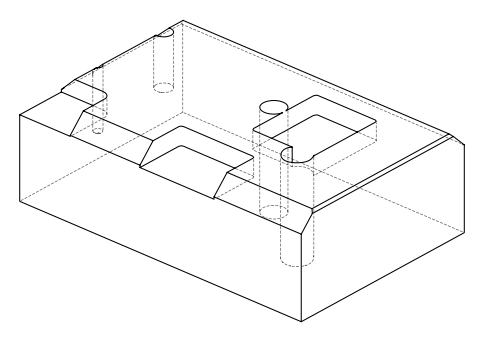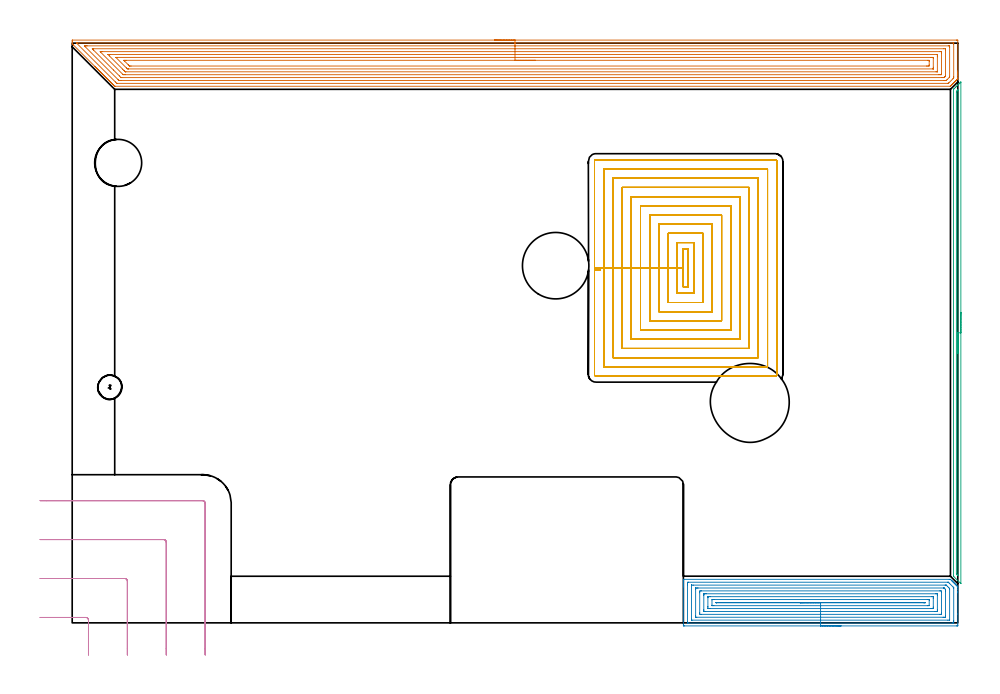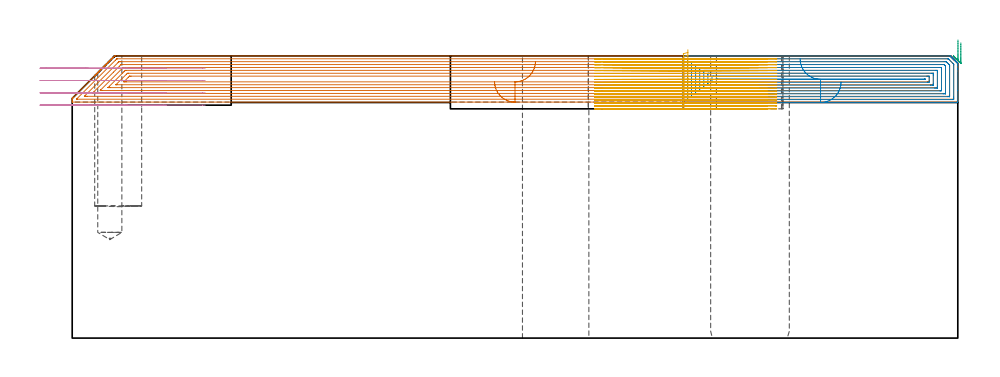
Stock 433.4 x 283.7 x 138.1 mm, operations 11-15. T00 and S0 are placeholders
(PLAN: 17 operations, 10 tool changes, 284.3 min)
(1 SPOT_DRILL | STEP1HOLE_1 | NXT0321_9005460120000 | 0.05 min | 179 mm3)
(2 SPOT_DRILL_1 | STEP1POCKET | NXT0321_9005460120000 | 0.03 min | 1 mm3)
(3 DRILL_BLIND_HOLE_INTO_CENTER | STEP1HOLE_1 | NXT0301_056 | 0.06 min | 547 mm3)
(4 GUN_DRILL_THROUGH_HOLE | STEP1HOLE_1 | UGT0307_005 | 0.64 min | 6782 mm3)
(5 SPADE_DRILL_TO_ENLARGE_THROUGH_HOLE | STEP1HOLE_1 | UGT0306_010 | 0.59 min | 33665 mm3)
(6 DRILL_TO_ENLARGE_THROUGH_HOLE | STEP1HOLE_1 | UGT0301_001 | 0.61 min | 73306 mm3)
(7 DRILL_BLIND_HOLE_INTO_CENTER_1 | STEP1POCKET | UGT0301_228 | 0.37 min | 9528 mm3)
(8 INDEXABLE_INSERT_DRILL_BLIND_HOLE_FROM_SOLID | STEP1POCKET_1 | NXT0302_017 | 0.3 min | 30509 mm3)
(9 AREA_MILL | FG_CHAMFER_SURFACE | UGT0205_001 | 7.93 min | 32125 mm3)
(10 AREA_MILL_1 | FG_CHAMFER_SURFACE_1 | UGT0205_001 | 12.66 min | 46243 mm3)
(11 AREA_MILL_2 | FG_CHAMFER_SURFACE_2 | UGT0205_001 | 27.56 min | 107477 mm3)
(12 AREA_MILL_3 | FG_CHAMFER_SURFACE_3 | UGT0205_001 | 9.85 min | 37021 mm3)
(13 AREA_MILL_4 | FG_CHAMFER_SURFACE_4 | UGT0205_001 | 4.03 min | 1564 mm3)
(14 MILL_CORNER_NOTCH_RECTANGULAR | CORNER_NOTCH_RECTANGULAR | UGT0201_109 | Follow Part, ap 6.35, ae 75% | 3.54 min | 131106 mm3)
(15 MILL_OPEN_POCKET | POCKET_OPEN | NXT0201_008 | Follow Part, ap 1.5, ae 75% | 86.68 min | 275355 mm3)
(16 MILL_SLOT | SLOT_PARTIAL_RECTANGULAR | NXT0201_008 | Follow Part, ap 1.5, ae 75% | 115.79 min | 206467 mm3)
(17 MILL_THROUGH_HOLE_FROM_SOLID_MATERIAL | STEP1HOLE | NXT0201_007 | Circular | 13.65 min | 154702 mm3)
(TOOL NXT0321_9005460120000 | NC Spot Drill, 142deg, 12mm, Carbide, Uncoated | D12 PA142 FL30 Z2)
(TOOL NXT0301_056 | Carbide Drill 8.5mm [860.1-0850-026A1-MM 2214] | D8.5 PA140 FL47 Z2)
(TOOL UGT0307_005 | Gun Drill 8.3 mm | D8.3 PA130 FL24 Z1)
(TOOL UGT0306_010 | Spade Drill 19.5mm | D19.5 PA132 FL10 Z2)
(TOOL UGT0301_001 | Twist Drill 32.5 mm | D32.5 PA118 FL185 Z2)
(TOOL UGT0301_228 | Twist Drill 11.8 mm | D11.8 PA118 FL93 Z2)
(TOOL NXT0302_017 | Index. Insert Drill 23mm [880-D2300L25-05] | D23 PA176 FL115 Z2)
(TOOL UGT0205_001 | Chamfer Mill 20 x 3 x 45 deg. | D20 FL50 Z2)
(TOOL UGT0201_109 | End Mill 25.4 mm | D25.4 FL25 Z2)
(TOOL NXT0201_008 | ENDMILL 6mm [2P460-0600-NA 1630] | D6 FL26 Z6)
(TOOL NXT0201_007 | ENDMILL 25mm [R216.25-25050GCK54P 1620] | D25 R3 FL54 Z5)
(OP 11 AREA_MILL_2)
G17 G21 G94 G90
T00 M6
G54
G17 G0 G90 X206.7 Y285.2 S1061 M3
G43 Z148.1 H0
Z125.5
G94 G1 X206.738 Z124.628 F250.
X206.852 Z123.763
X207.041 Z122.912
X207.303 Z122.08
X207.637 Z121.274
X208.04 Z120.5
X208.508 Z119.764
X209.04 Z119.072
X209.629 Z118.429
X210.272 Z117.84
X210.964 Z117.308
X211.7 Z116.84
X212.474 Z116.437
X213.28 Z116.103
X214.112 Z115.841
X214.964 Z115.652
X215.828 Z115.538
X216.7 Z115.5
X432.788
X433.086 Y285.197 Z115.502
X433.39 Y285.192 Z115.506
X433.4 Y284.883 Z115.814
Y270.052 Z130.643
Y269.441 Z131.254
Y268.88 Z131.817
Y268.549 Z132.147
Y267.988 Z132.709
Y267.657 Z133.038
Y266.995 Z133.704
Y266.592 Z134.107
Y266.344 Z134.349
X433.399 Y266.202 Z134.486
X433.396 Y266.195 Z134.493
X433.391 Y266.185 Z134.503
X433.234 Y266.033 Z134.664
X433.076 Y265.873 Z134.822
X432.914 Y265.713 Z134.984
X432.788 Y265.587 Z135.111
X432.63 Y265.427 Z135.268
X432.469 Y265.268 Z135.43
X432.342 Y265.14 Z135.557
X432.184 Y264.981 Z135.714
X432.024 Y264.822 Z135.875
X431.895 Y264.694 Z136.004
X431.738 Y264.535 Z136.16
X431.578 Y264.377 Z136.321
X431.449 Y264.248 Z136.45
X431.292 Y264.089 Z136.606
X431.133 Y263.932 Z136.766
X431.002 Y263.801 Z136.897
X430.846 Y263.643 Z137.052
X430.687 Y263.486 Z137.212
X430.556 Y263.355 Z137.343
X430.4 Y263.198 Z137.498
X430.242 Y263.041 Z137.657
X430.109 Y262.908 Z137.79
X429.868 Y262.669 Z138.027
X429.795 Y262.603 Z138.089
X429.663 Y262.6 Z138.1
X21.149
X20.797 Y262.605 Z138.091
X20.665 Y262.733 Z137.963
X20.201 Y263.198 Z137.499
X20.148 Y263.252 Z137.447
X19.959 Y263.441 Z137.258
X19.904 Y263.495 Z137.202
X19.851 Y263.549 Z137.15
X19.661 Y263.738 Z136.96
X19.607 Y263.792 Z136.905
X19.554 Y263.846 Z136.853
X19.364 Y264.036 Z136.663
X19.309 Y264.089 Z136.607
X19.257 Y264.143 Z136.556
X19.066 Y264.334 Z136.365
X19.012 Y264.387 Z136.31
X18.96 Y264.44 Z136.259
X18.768 Y264.631 Z136.068
X18.715 Y264.684 Z136.013
X18.663 Y264.736 Z135.962
X18.471 Y264.929 Z135.77
X18.417 Y264.981 Z135.716
X18.366 Y265.033 Z135.666
X18.173 Y265.227 Z135.472
X18.12 Y265.279 Z135.418
X18.069 Y265.33 Z135.369
X17.875 Y265.524 Z135.175
X17.823 Y265.576 Z135.121
X17.772 Y265.627 Z135.072
X17.578 Y265.822 Z134.877
X17.526 Y265.873 Z134.824
X17.475 Y265.924 Z134.775
X17.28 Y266.12 Z134.579
X17.228 Y266.17 Z134.526
X17.178 Y266.221 Z134.478
X16.982 Y266.417 Z134.282
X16.931 Y266.468 Z134.229
X16.881 Y266.518 Z134.181
X16.685 Y266.715 Z133.984
X16.634 Y266.765 Z133.932
X16.585 Y266.815 Z133.884
X16.387 Y267.013 Z133.686
X16.336 Y267.062 Z133.635
X16.288 Y267.112 Z133.587
X16.089 Y267.31 Z133.389
X16.039 Y267.36 Z133.337
X15.991 Y267.409 Z133.29
X15.792 Y267.608 Z133.091
X15.742 Y267.657 Z133.04
X15.694 Y267.706 Z132.993
X15.494 Y267.905 Z132.794
X15.445 Y267.954 Z132.743
X15.397 Y268.003 Z132.696
X15.197 Y268.203 Z132.496
X15.147 Y268.252 Z132.446
X15.1 Y268.3 Z132.399
X14.899 Y268.501 Z132.198
X14.85 Y268.549 Z132.148
X14.803 Y268.597 Z132.102
X14.601 Y268.798 Z131.901
X14.553 Y268.846 Z131.851
X14.506 Y268.894 Z131.805
X14.304 Y269.096 Z131.603
X14.255 Y269.143 Z131.554
X14.209 Y269.191 Z131.508
X14.006 Y269.394 Z131.305
X13.958 Y269.441 Z131.256
X13.912 Y269.488 Z131.211
X13.708 Y269.691 Z131.008
X13.661 Y269.738 Z130.959
X13.615 Y269.785 Z130.914
X13.411 Y269.989 Z130.71
X13.364 Y270.035 Z130.662
X13.318 Y270.081 Z130.617
X13.113 Y270.287 Z130.412
X13.066 Y270.333 Z130.365
X13.021 Y270.378 Z130.321
X12.815 Y270.584 Z130.115
X12.769 Y270.63 Z130.067
X12.724 Y270.675 Z130.024
X12.518 Y270.882 Z129.817
X12.472 Y270.927 Z129.77
X12.427 Y270.972 Z129.727
X12.22 Y271.18 Z129.519
X12.174 Y271.224 Z129.473
X12.13 Y271.269 Z129.43
X11.922 Y271.477 Z129.222
X11.877 Y271.522 Z129.175
X11.833 Y271.566 Z129.133
X11.625 Y271.775 Z128.924
X11.58 Y271.819 Z128.878
X11.536 Y271.863 Z128.836
X11.327 Y272.072 Z128.627
X11.282 Y272.116 Z128.581
X11.239 Y272.16 Z128.539
X11.03 Y272.37 Z128.329
X0.58 Y282.819 Z117.879
X0.488 Y282.912 Z117.788
X0.314 Y283.085 Z117.614
X0.134 Y283.265 Z117.433
X0.017 Y283.384 Z117.313
X0.001 Y283.406 Z117.29
X0. Y283.761 Z116.938
Y284.603 Z116.092
Y284.933 Z115.763
X0.002 Y285.191 Z115.505
X0.166 Y285.2 Z115.5
X216.7
Y283.786 Z116.914
X431.077 Y283.785 Z116.915
X431.227 Y283.784 Z116.916
X431.327 Y283.781 Z116.919
X431.391 Y283.777 Z116.923
X431.393 Y283.767 Z116.933
X431.396 Y283.711 Z116.989
X431.4 Y283.314 Z117.386
X431.399 Y267.261 Z133.439
X431.392 Y266.765 Z133.935
X431.39 Y266.668 Z134.032
X431.336 Y266.598 Z134.102
X431.255 Y266.512 Z134.188
X431.002 Y266.252 Z134.448
X429.028 Y264.278 Z136.422
X428.837 Y264.089 Z136.611
X428.777 Y264.035 Z136.665
X428.765 Y264.026 Z136.674
X428.723 Y264.021 Z136.679
X428.624 Y264.018 Z136.682
X428.474 Y264.015 Z136.685
X428.398 Y264.014 Z136.686
X22.117 Y264.015 Z136.685
X22.042 Y264.016 Z136.684
X21.967 Y264.019 Z136.681
X21.836 Y264.026 Z136.674
X21.769 Y264.089 Z136.611
X21.149 Y264.701 Z135.999
X2.14 Y283.711 Z116.989
X2.104 Y283.749 Z116.951
X2.085 Y283.772 Z116.928
X2.081 Y283.777 Z116.923
X2.099 Y283.779 Z116.921
X2.248 Y283.784 Z116.916
X2.323 Y283.786 Z116.914
X2.398
X216.7
Y282.372 Z118.328
X428.772 Y282.371 Z118.329
X429.216 Y282.369 Z118.331
X429.364 Y282.366 Z118.334
X429.382 Y282.365 Z118.335
X429.39 Y282.33 Z118.37
X429.395 Y282.233 Z118.467
X429.398 Y282.111 Z118.589
X429.4 Y281.927 Z118.773
Y281.743 Z118.957
Y267.474 Z133.226
X429.396 Y267.29 Z133.41
X429.39 Y267.168 Z133.532
X429.383 Y267.094 Z133.606
X429.358 Y267.067 Z133.633
X429.216 Y266.916 Z133.784
X428.173 Y265.873 Z134.827
X427.798 Y265.506 Z135.194
X427.742 Y265.454 Z135.246
X427.705 Y265.435 Z135.265
X427.653 Y265.434 Z135.266
X427.43 Y265.431 Z135.269
X426.982 Y265.429 Z135.271
X426.537
X23.828
X23.379 Y265.43 Z135.27
X22.935 Y265.434 Z135.266
X22.877 Y265.436 Z135.264
X22.814 Y265.495 Z135.205
X22.683 Y265.62 Z135.08
X22.427 Y265.873 Z134.827
X6.374 Y281.927 Z118.773
X5.97 Y282.335 Z118.365
X5.948 Y282.365 Z118.335
X5.97 Y282.366 Z118.334
X6.419 Y282.37 Z118.33
X6.863 Y282.371 Z118.329
X7.31 Y282.372 Z118.328
X216.7
Y280.957 Z119.743
X426.616
X427.359 Y280.95 Z119.75
X427.39 Y280.944 Z119.756
X427.393 Y280.898 Z119.802
X427.397 Y280.794 Z119.906
X427.399 Y280.587 Z120.113
X427.4 Y280.174 Z120.526
X427.399 Y267.688 Z133.012
X427.398 Y267.657 Z133.043
X427.39 Y267.552 Z133.148
X427.309 Y267.465 Z133.235
X427.183 Y267.335 Z133.365
X427.022 Y267.173 Z133.527
X426.858 Y267.012 Z133.688
X426.724 Y266.885 Z133.815
X426.685 Y266.85 Z133.85
X426.639 Y266.847 Z133.853
X426.537 Y266.844 Z133.856
X426.459 Y266.843 Z133.857
X425.645
X24.236 Y266.844 Z133.856
X24.032 Y266.846 Z133.854
X23.931 Y266.849 Z133.851
X23.91 Y266.851 Z133.849
X23.882 Y266.874 Z133.826
X23.828 Y266.922 Z133.778
X23.092 Y267.657 Z133.043
X20.193 Y270.556 Z130.144
X10.434 Y280.316 Z120.384
X9.861 Y280.9 Z119.8
X9.821 Y280.951 Z119.749
X9.895 Y280.953 Z119.747
X10.075 Y280.955 Z119.745
X10.434 Y280.957 Z119.743
X10.512
X216.7
Y279.543 Z121.157
X424.752 Y279.542 Z121.158
X425.356 Y279.539 Z121.161
X425.382 Y279.536 Z121.164
X425.39 Y279.532 Z121.168
X425.397 Y279.499 Z121.201
X425.399 Y279.251 Z121.449
X425.4 Y278.604 Z122.096
X425.399 Y268.549 Z132.151
X425.397 Y268.387 Z132.313
X425.394 Y268.306 Z132.394
X425.391 Y268.271 Z132.429
X425.335 Y268.264 Z132.436
X425.041 Y268.26 Z132.44
X424.752 Y268.258 Z132.442
X424.151 Y268.257 Z132.443
X25.906
X25.614 Y268.259 Z132.441
X25.006 Y268.264 Z132.436
X24.943 Y268.268 Z132.432
X24.796 Y268.407 Z132.293
X24.721 Y268.478 Z132.222
X13.948 Y279.251 Z121.449
X13.89 Y279.312 Z121.388
X13.778 Y279.432 Z121.268
X13.689 Y279.537 Z121.163
X13.718 Y279.539 Z121.161
X14.006 Y279.541 Z121.159
X14.607 Y279.543 Z121.157
X14.899
X216.7
Y278.129 Z122.571
X422.966 Y278.128 Z122.572
X423.199 Y278.127 Z122.573
X423.333 Y278.123 Z122.577
X423.39 Y278.121 Z122.579
X423.392 Y278.087 Z122.613
X423.398 Y277.928 Z122.772
X423.4 Y277.468 Z123.232
Y277.034 Z123.666
Y269.899 Z130.801
X423.397 Y269.754 Z130.946
X423.394 Y269.702 Z130.998
X423.39 Y269.678 Z131.022
X423.378 Y269.676 Z131.024
X423.297 Y269.674 Z131.026
X422.966 Y269.672 Z131.028
X422.735 Y269.671 Z131.029
X26.276 Y269.672 Z131.028
X26.111 Y269.673 Z131.027
X26.029 Y269.676 Z131.024
X25.992 Y269.678 Z131.022
X25.921 Y269.738 Z130.962
X25.614 Y270.036 Z130.664
X25.316 Y270.333 Z130.367
X24.721 Y270.927 Z129.773
X18.18 Y277.468 Z123.232
X17.578 Y278.074 Z122.626
X17.545 Y278.114 Z122.586
X17.541 Y278.122 Z122.578
X17.578 Y278.123 Z122.577
X17.811 Y278.127 Z122.573
X18.471 Y278.129 Z122.571
X18.701
X216.7
Y276.715 Z123.985
X420.287
X421.042 Y276.714 Z123.986
X421.18 Y276.712 Z123.988
X421.318 Y276.708 Z123.992
X421.391 Y276.701 Z123.999
X421.394 Y276.649 Z124.051
X421.397 Y276.576 Z124.124
X421.4 Y276.356 Z124.344
Y271.897 Z128.803
X421.395 Y271.224 Z129.476
X421.392 Y271.115 Z129.585
X421.39 Y271.093 Z129.607
X421.364 Y271.09 Z129.61
X421.317 Y271.087 Z129.613
X421.18 Y271.086 Z129.614
X27.538
X27.4 Y271.087 Z129.613
X27.261 Y271.091 Z129.609
X27.01 Y271.1 Z129.6
X26.88 Y271.224 Z129.476
X26.507 Y271.591 Z129.109
X21.447 Y276.65 Z124.05
X21.403 Y276.696 Z124.004
X21.392 Y276.709 Z123.991
X21.393 Y276.71 Z123.99
X21.406 Y276.711 Z123.989
X21.485 Y276.713 Z123.987
X21.764 Y276.715 Z123.985
X21.903
X216.7
Y275.3 Z125.4
X418.501
X418.887 Y275.298 Z125.402
X419.394 Y275.293 Z125.407
X419.4 Y274.792 Z125.908
Y273.008 Z127.692
X419.394 Y272.507 Z128.193
X419.007 Y272.503 Z128.197
X418.501 Y272.5 Z128.2
X418.117
X28.802
X28.293 Y272.502 Z128.198
X28.123 Y272.504 Z128.196
X28.066 Y272.506 Z128.194
X28.017 Y272.542 Z128.158
X27.92 Y272.634 Z128.066
X27.539 Y273.008 Z127.692
X27.4 Y273.147 Z127.553
X25.614 Y274.934 Z125.766
X25.37 Y275.189 Z125.511
X25.274 Y275.294 Z125.406
X25.325 Y275.296 Z125.404
X25.614 Y275.299 Z125.401
X25.998 Y275.3 Z125.4
X26.507 Y275.301 Z125.399
X216.7 Y275.3 Z125.4
X217.572 Z125.438
X218.436 Z125.551
X219.288 Z125.74
X220.12 Z126.003
X220.926 Z126.336
X221.7 Z126.739
X222.436 Z127.208
X223.128 Z127.739
X223.771 Z128.328
X224.36 Z128.972
X224.892 Z129.664
X225.36 Z130.4
X225.763 Z131.173
X226.097 Z131.979
X226.359 Z132.811
X226.548 Z133.663
X226.662 Z134.528
X226.7 Z135.4
G0 Z148.1
M5
M2
(OP 12 AREA_MILL_3)
G17 G21 G94 G90
T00 M6
G54
G17 G0 G90 X376.25 Y-1.5 S1061 M3
G43 Z148.1 H0
Z125.3
G94 G1 X376.212 Z124.429 F250.
X376.098 Z123.564
X375.909 Z122.712
X375.647 Z121.88
X375.313 Z121.074
X374.91 Z120.3
X374.442 Z119.564
X373.91 Z118.872
X373.321 Z118.229
X372.678 Z117.64
X371.986 Z117.109
X371.25 Z116.64
X370.476 Z116.237
X369.67 Z115.903
X368.838 Z115.641
X367.987 Z115.452
X367.122 Z115.338
X366.25 Z115.3
X299.714 Y-1.499 Z115.301
X299.298 Y-1.495 Z115.303
X299.11 Y-1.492 Z115.305
X299.1 Y-1.085 Z115.712
Y17.644 Z134.439
Y18.249 Z135.043
Y18.797 Z135.594
Y19.128 Z135.924
Y19.676 Z136.472
Y20.007 Z136.801
X299.101 Y20.989 Z137.789
X299.11 Y21.294 Z138.093
X299.268 Y21.3 Z138.1
X429.213
X429.795 Z138.085
X429.966 Y21.136 Z137.932
X430.509 Y20.592 Z137.388
X430.609 Y20.492 Z137.291
X430.702 Y20.399 Z137.198
X430.802 Y20.299 Z137.095
X430.897 Y20.203 Z137.003
X430.999 Y20.101 Z136.9
X431.095 Y20.007 Z136.803
X431.185 Y19.915 Z136.714
X431.297 Y19.803 Z136.603
X431.388 Y19.714 Z136.51
X431.474 Y19.627 Z136.426
X431.595 Y19.506 Z136.305
X431.681 Y19.421 Z136.217
X431.762 Y19.338 Z136.137
X431.892 Y19.208 Z136.007
X431.974 Y19.128 Z135.924
X432.051 Y19.05 Z135.849
X432.19 Y18.91 Z135.71
X432.267 Y18.835 Z135.631
X432.339 Y18.761 Z135.56
X432.488 Y18.613 Z135.412
X432.56 Y18.542 Z135.338
X432.628 Y18.473 Z135.272
X432.786 Y18.315 Z135.114
X432.853 Y18.249 Z135.045
X433.037 Y18.063 Z134.863
X433.083 Y18.017 Z134.817
X433.292 Y17.809 Z134.608
X433.381 Y17.718 Z134.516
X433.399 Y17.693 Z134.489
X433.4 Y17.314 Z134.113
Y16.491 Z133.286
Y15.282 Z132.079
Y14.734 Z131.528
Y4.325 Z121.122
Y-1.085 Z115.712
X433.397 Y-1.363 Z115.435
X433.39 Y-1.492 Z115.306
X433.258 Y-1.499 Z115.299
X432.786 Y-1.5 Z115.3
X366.25
Y-0.086 Z116.714
X301.501 Y-0.085 Z116.715
X301.377
X301.142 Y-0.08 Z116.72
X301.118 Y-0.079 Z116.721
X301.11 Y-0.068 Z116.732
X301.104 Y-0.036 Z116.764
X301.102 Y-0.006 Z116.794
X301.1 Y0.188 Z116.988
Y0.672 Z117.472
Y18.643 Z135.443
X301.103 Y19.128 Z135.928
X301.108 Y19.514 Z136.314
X301.125 Y19.879 Z136.679
X301.501 Y19.884 Z136.684
X301.624 Y19.885 Z136.685
X428.443
X428.635 Y19.884 Z136.684
X428.731 Y19.881 Z136.681
X428.751 Y19.879 Z136.679
X428.792 Y19.846 Z136.646
X428.888 Y19.754 Z136.554
X429.213 Y19.437 Z136.237
X431.141 Y17.509 Z134.309
X431.277 Y17.37 Z134.17
X431.365 Y17.275 Z134.075
X431.39 Y17.245 Z134.045
X431.394 Y17.222 Z134.022
X431.397 Y17.173 Z133.973
X431.4 Y16.976 Z133.776
Y1.157 Z117.957
X431.397 Y0.672 Z117.472
X431.392 Y0.286 Z117.086
X431.375 Y-0.079 Z116.721
X430.999 Y-0.084 Z116.716
X430.876 Y-0.085 Z116.715
X366.25 Y-0.086 Z116.714
Y1.328 Z118.128
X303.287 Y1.329 Z118.129
X303.211 Y1.33 Z118.13
X303.152 Y1.333 Z118.133
X303.119 Y1.335 Z118.135
X303.11 Y1.368 Z118.168
X303.105 Y1.551 Z118.351
X303.101 Y1.734 Z118.534
Y18.249 Z135.049
X303.102 Y18.431 Z135.231
X303.107 Y18.458 Z135.258
X303.112 Y18.465 Z135.265
X303.118 Y18.467 Z135.267
X303.174 Y18.47 Z135.27
X303.287 Y18.471 Z135.271
X303.954 Y18.472 Z135.272
X427.201 Y18.471 Z135.271
X427.427 Y18.47 Z135.27
X427.653 Y18.466 Z135.266
X427.714 Y18.465 Z135.265
X427.75 Y18.439 Z135.239
X427.818 Y18.376 Z135.176
X427.95 Y18.249 Z135.049
X428.32 Y17.881 Z134.681
X428.831 Y17.37 Z134.17
X429.213 Y16.985 Z133.785
X429.332 Y16.859 Z133.659
X429.39 Y16.795 Z133.595
X429.394 Y16.675 Z133.475
X429.398 Y16.491 Z133.291
X429.4 Y16.308 Z133.108
X429.399 Y1.551 Z118.351
X429.398 Y1.369 Z118.169
X429.393 Y1.342 Z118.142
X429.388 Y1.335 Z118.135
X429.382 Y1.333 Z118.133
X429.326 Y1.33 Z118.13
X429.213 Y1.329 Z118.129
X428.546
X366.25 Y1.328 Z118.128
Y2.743 Z119.543
X305.648
X305.235 Y2.745 Z119.545
X305.151 Y2.747 Z119.547
X305.119 Y2.749 Z119.549
X305.11 Y2.783 Z119.583
X305.1 Y3.309 Z120.109
Y16.491 Z133.291
X305.104 Y16.917 Z133.717
X305.108 Y17.023 Z133.823
X305.11 Y17.045 Z133.845
X305.132 Y17.05 Z133.85
X305.199 Y17.053 Z133.853
X305.392 Y17.056 Z133.856
X305.966 Y17.057 Z133.857
X306.284
X426.534
X426.616 Y17.055 Z133.855
X426.666 Y17.053 Z133.853
X426.689 Y17.05 Z133.85
X426.711 Y17.03 Z133.83
X426.896 Y16.85 Z133.65
X427.253 Y16.491 Z133.291
X427.354 Y16.386 Z133.186
X427.39 Y16.33 Z133.13
X427.393 Y16.278 Z133.078
X427.397 Y16.065 Z132.865
X427.4 Y15.639 Z132.439
Y3.309 Z120.109
X427.396 Y2.883 Z119.683
X427.393 Y2.777 Z119.577
X427.391 Y2.755 Z119.555
X427.369 Y2.75 Z119.55
X427.301 Y2.747 Z119.547
X427.108 Y2.744 Z119.544
X426.534 Y2.743 Z119.543
X426.216
X366.25
Y4.157 Z120.957
X307.783 Y4.158 Z120.958
X307.752 Y4.159 Z120.959
X307.11 Y4.188 Z120.988
X307.101 Y4.828 Z121.628
Y14.734 Z131.534
X307.103 Y15.372 Z132.172
X307.11 Y15.612 Z132.412
X307.723 Y15.642 Z132.442
X307.752
X424.717
X424.748 Y15.641 Z132.441
X425.39 Y15.612 Z132.412
X425.399 Y14.972 Z131.772
X425.4 Y5.067 Z121.867
X425.397 Y4.428 Z121.228
X425.39 Y4.188 Z120.988
X424.778 Y4.158 Z120.958
X424.748
X366.25 Y4.157 Z120.957
Y5.571 Z122.371
X309.918 Y5.572 Z122.372
X309.539 Y5.573 Z122.373
X309.159 Y5.577 Z122.377
X309.116 Y5.578 Z122.378
X309.11 Y5.611 Z122.411
X309.105 Y5.687 Z122.487
X309.102 Y5.802 Z122.602
X309.1 Y5.945 Z122.745
Y6.377 Z123.177
Y13.407 Z130.207
X309.102 Y13.855 Z130.655
X309.105 Y14.07 Z130.87
X309.11 Y14.178 Z130.978
X309.113 Y14.222 Z131.022
X309.163 Y14.224 Z131.024
X309.539 Y14.227 Z131.027
X310.052 Y14.229 Z131.029
X310.432
X422.582 Y14.228 Z131.028
X422.962 Y14.227 Z131.027
X423.341 Y14.223 Z131.023
X423.384 Y14.222 Z131.022
X423.39 Y14.189 Z130.989
X423.395 Y14.114 Z130.914
X423.398 Y13.999 Z130.799
X423.4 Y13.855 Z130.655
Y13.423 Z130.223
Y6.393 Z123.193
X423.398 Y5.945 Z122.745
X423.395 Y5.73 Z122.53
X423.391 Y5.622 Z122.422
X423.387 Y5.578 Z122.378
X423.337 Y5.576 Z122.376
X422.962 Y5.573 Z122.373
X422.448 Y5.571 Z122.371
X422.068
X366.25
Y6.985 Z123.785
X312.054 Y6.986 Z123.786
X311.325 Y6.99 Z123.79
X311.154 Y6.992 Z123.792
X311.109 Y6.998 Z123.798
X311.106 Y7.008 Z123.808
X311.102 Y7.043 Z123.843
X311.1 Y7.703 Z124.503
Y7.924 Z124.724
Y12.318 Z129.118
X311.102 Y12.539 Z129.339
X311.106 Y12.687 Z129.487
X311.11 Y12.799 Z129.599
X311.144 Y12.808 Z129.608
X311.325 Y12.811 Z129.611
X311.49 Y12.813 Z129.613
X312.218 Y12.815 Z129.615
X312.382
X420.446 Y12.814 Z129.614
X421.175 Y12.81 Z129.61
X421.346 Y12.808 Z129.608
X421.391 Y12.802 Z129.602
X421.394 Y12.792 Z129.592
X421.398 Y12.757 Z129.557
X421.4 Y12.097 Z128.897
Y11.876 Z128.676
Y7.703 Z124.503
Y7.482 Z124.282
X421.398 Y7.261 Z124.061
X421.394 Y7.114 Z123.914
X421.39 Y7.001 Z123.801
X421.356 Y6.992 Z123.792
X421.175 Y6.989 Z123.789
X421.01 Y6.987 Z123.787
X420.282 Y6.985 Z123.785
X420.118
X366.25
Y8.4 Z125.2
X314.004
X313.292 Y8.404 Z125.204
X313.111 Y8.407 Z125.207
X313.101 Y8.582 Z125.382
X313.1 Y8.592 Z125.392
Y11.229 Z128.029
X313.111 Y11.393 Z128.193
X313.82 Y11.399 Z128.199
X314.004 Y11.4 Z128.2
X418.496
X419.208 Y11.397 Z128.197
X419.389 Y11.393 Z128.193
X419.399 Y11.218 Z128.018
X419.4 Y11.208 Z128.008
Y8.571 Z125.371
X419.389 Y8.407 Z125.207
X418.68 Y8.401 Z125.201
X418.496 Y8.4 Z125.2
X366.25
Y9.814 Z126.614
X315.431
X315.256 Y9.816 Z126.616
X315.169 Y9.818 Z126.618
X315.118 Y9.82 Z126.62
X315.11 Y9.841 Z126.641
X315.108 Y9.9 Z126.7
X315.11 Y9.959 Z126.759
X315.118 Y9.98 Z126.78
X315.169 Y9.982 Z126.782
X315.258 Y9.985 Z126.785
X315.431 Y9.986 Z126.786
X315.79
X417.069
X417.244 Y9.984 Z126.784
X417.331 Y9.982 Z126.782
X417.382 Y9.98 Z126.78
X417.39 Y9.959 Z126.759
X417.392 Y9.9 Z126.7
X417.39 Y9.841 Z126.641
X417.382 Y9.82 Z126.62
X417.331 Y9.818 Z126.618
X417.242 Y9.816 Z126.616
X416.885 Y9.814 Z126.614
X416.71
X366.25
X365.378 Z126.652
X364.514 Z126.766
X363.662 Z126.955
X362.83 Z127.217
X362.024 Z127.551
X361.25 Z127.954
X360.514 Z128.422
X359.822 Z128.953
X359.179 Z129.543
X358.59 Z130.186
X358.058 Z130.878
X357.59 Z131.614
X357.187 Z132.388
X356.853 Z133.194
X356.591 Z134.026
X356.402 Z134.877
X356.288 Z135.742
X356.25 Z136.614
G0 Z148.1
M5
M2
(OP 13 AREA_MILL_4)
G17 G21 G94 G90
T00 M6
G54
G17 G0 G90 X434.9 Y151.95 S1061 M3
G43 Z148.1 H0
Z144.5
G94 G1 Y151.912 Z143.628 F250.
Y151.798 Z142.764
Y151.609 Z141.912
Y151.347 Z141.08
Y151.013 Z140.274
Y150.61 Z139.5
Y150.142 Z138.764
Y149.61 Z138.072
Y149.021 Z137.429
Y148.378 Z136.84
Y147.686 Z136.309
Y146.95 Z135.84
Y146.176 Z135.437
Y145.37 Z135.103
Y144.538 Z134.841
Y143.686 Z134.652
Y142.822 Z134.538
Y141.95 Z134.5
X434.899 Y19.332
X434.895 Y19.216 Z134.503
X434.866 Y19.241 Z134.532
X434.752 Y19.348 Z134.646
X431.453 Y22.646 Z137.946
X431.309 Y22.794 Z138.084
X431.304 Y22.804 Z138.089
X431.3 Y22.915 Z138.1
Y260.985
X431.304 Y261.096 Z138.089
X431.309 Y261.106 Z138.084
X431.454 Y261.254 Z137.945
X431.63 Y261.431 Z137.768
X431.775 Y261.577 Z137.621
X432.192 Y261.992 Z137.208
X432.217 Y262.017 Z137.183
X432.522 Y262.323 Z136.877
X432.658 Y262.46 Z136.738
X433.051 Y262.851 Z136.349
X433.152 Y262.952 Z136.248
X433.413 Y263.214 Z135.985
X433.542 Y263.343 Z135.855
X433.91 Y263.71 Z135.49
X434.061 Y263.861 Z135.339
X434.305 Y264.106 Z135.093
X434.425 Y264.227 Z134.971
X434.769 Y264.569 Z134.631
X434.866 Y264.659 Z134.533
X434.898 Y264.686 Z134.501
X434.9 Y264.426 Z134.5
Y141.95
X433.486 Z135.914
Y23.361
X433.484 Y23.199 Z135.916
X433.482 Y23.118 Z135.918
X433.48 Y23.09 Z135.92
X433.466 Y23.096 Z135.934
X433.384 Y23.173 Z136.016
X433.19 Y23.361 Z136.21
X432.907 Y23.649 Z136.493
X432.773 Y23.788 Z136.627
X432.721 Y23.852 Z136.679
X432.719 Y23.873 Z136.681
X432.716 Y23.975 Z136.684
X432.714 Y24.179 Z136.686
X432.715 Y259.648 Z136.685
X432.721 Y260.032 Z136.679
X432.839 Y260.177 Z136.561
X432.926 Y260.269 Z136.474
X433.189 Y260.539 Z136.211
X433.273 Y260.623 Z136.127
X433.368 Y260.714 Z136.032
X433.45 Y260.789 Z135.95
X433.479 Y260.81 Z135.921
X433.485 Y260.597 Z135.915
Y260.539
X433.486 Y141.95 Z135.914
Y141.078 Z135.952
Y140.213 Z136.066
Y139.362 Z136.255
Y138.53 Z136.517
Y137.724 Z136.851
Y136.95 Z137.254
Y136.214 Z137.723
Y135.522 Z138.254
Y134.879 Z138.843
Y134.29 Z139.486
Y133.758 Z140.178
Y133.29 Z140.914
Y132.887 Z141.688
Y132.553 Z142.494
Y132.291 Z143.326
Y132.102 Z144.178
Y131.988 Z145.043
Y131.95 Z145.914
G0 Z148.1
M5
M2
(OP 14 MILL_CORNER_NOTCH_RECTANGULAR)
G17 G21 G94 G90
T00 M6
G54
G17 G0 G90 X7.95 Y-15.7 S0 M3
G43 Z148.101 H0
Z132.076
G94 G1 Y-12.7 F250.
Y1.386 F500.
G3 X6.686 Y2.65 R1.27
G1 X-12.7
X-15.7 F250.
G0 Z148.101
X27. Y-15.7
Z132.076
G1 Y-12.7
Y20.436 F500.
G3 X25.736 Y21.7 R1.27
G1 X-12.7
X-15.7 F250.
G0 Z148.101
X46.05 Y-15.7
Z132.076
G1 Y-12.7
Y39.486 F500.
G3 X44.786 Y40.75 R1.27
G1 X-12.7
X-15.7 F250.
G0 Z148.101
X65.1 Y-15.7
Z132.076
G1 Y-12.7
Y58.535 F500.
G3 X63.835 Y59.8 R1.27
G1 X-12.7
X-15.7 F250.
G0 Z148.101
X7.95 Y-15.7
Z126.05
G1 Y-12.7
Y1.386 F500.
G3 X6.686 Y2.65 R1.27
G1 X-12.7
X-15.7 F250.
G0 Z148.101
X27. Y-15.7
Z126.05
G1 Y-12.7
Y20.436 F500.
G3 X25.736 Y21.7 R1.27
G1 X-12.7
X-15.7 F250.
G0 Z148.101
X46.05 Y-15.7
Z126.05
G1 Y-12.7
Y39.486 F500.
G3 X44.786 Y40.75 R1.27
G1 X-12.7
X-15.7 F250.
G0 Z148.101
X65.1 Y-15.7
Z126.05
G1 Y-12.7
Y58.535 F500.
G3 X63.835 Y59.8 R1.27
G1 X-12.7
X-15.7 F250.
G0 Z148.101
X7.95 Y-15.7
Z120.025
G1 Y-12.7
Y1.386 F500.
G3 X6.686 Y2.65 R1.27
G1 X-12.7
X-15.7 F250.
G0 Z148.101
X27. Y-15.7
Z120.025
G1 Y-12.7
Y20.436 F500.
G3 X25.736 Y21.7 R1.27
G1 X-12.7
X-15.7 F250.
G0 Z148.101
X46.05 Y-15.7
Z120.025
G1 Y-12.7
Y39.486 F500.
G3 X44.786 Y40.75 R1.27
G1 X-12.7
X-15.7 F250.
G0 Z148.101
X65.1 Y-15.7
Z120.025
G1 Y-12.7
Y58.535 F500.
G3 X63.835 Y59.8 R1.27
G1 X-12.7
X-15.7 F250.
G0 Z148.101
X7.95 Y-15.7
Z114.
G1 Y-12.7
Y1.386 F500.
G3 X6.686 Y2.65 R1.27
G1 X-12.7
X-15.7 F250.
G0 Z148.101
X27. Y-15.7
Z114.
G1 Y-12.7
Y20.436 F500.
G3 X25.736 Y21.7 R1.27
G1 X-12.7
X-15.7 F250.
G0 Z148.101
X46.05 Y-15.7
Z114.
G1 Y-12.7
Y39.486 F500.
G3 X44.786 Y40.75 R1.27
G1 X-12.7
X-15.7 F250.
G0 Z148.101
X65.1 Y-15.7
Z114.
G1 Y-12.7
Y58.535 F500.
G3 X63.835 Y59.8 R1.27
G1 X-12.7
X-15.7 F250.
G0 Z148.101
M5
M2
(OP 15 MILL_OPEN_POCKET)
G17 G21 G94 G90
T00 M6
G54
G17 G0 G90 X301.3 Y178.134 S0 M3
G43 Z148.101 H1
Z141.101
G94 G1 Y183.1 Z139.77 F250.
X299.1 Z139.181
Y177.639 Z137.717
Y173.7 Z136.662
Y164.3 F500.
X301.3
Y183.1
X299.1
Y177.639
Y173.7
X296.1
Y161.3
X304.3
Y186.1
X296.1
Y173.7
X291.6
Y156.8
X308.8
Y190.6
X291.6
Y177.639
Y173.7
X287.1
Y152.3
X313.3
Y195.1
X287.1
Y177.639
Y173.7
X282.6
Y147.8
X317.8
Y199.6
X282.6
Y173.7
X278.1
Y143.3
X322.3
Y204.1
X278.1
Y173.7
X273.6
Y138.8
X326.8
Y208.6
X273.6
Y173.7
X269.1
Y134.3
X331.3
Y213.1
X269.1
Y173.7
X264.6
Y129.8
X335.8
Y217.6
X264.6
Y173.7
X260.1
Y125.3
X340.3
Y222.1
X260.1
Y173.7
X255.6
Y121.5
G3 X256.3 Y120.8 R0.7
G1 X344.459
X344.669 Y121.092
G3 X344.8 Y121.5 R0.7
G1 Y225.9
G3 X344.1 Y226.6 R0.7
G1 X256.3
G3 X255.6 Y225.9 R0.7
G1 Y173.7
Y172.7
X258.6 F250.
G0 X301.3 Y178.134 Z139.662
G1 Y183.1 Z138.331
X299.1 Z137.742
Y177.639 Z136.279
Y173.7 Z135.223
Y164.3 F500.
X301.3
Y183.1
X299.1
Y177.639
Y173.7
X296.1
Y161.3
X304.3
Y186.1
X296.1
Y177.639
Y173.7
X291.6
Y156.8
X308.8
Y190.6
X291.6
Y177.639
Y173.7
X287.1
Y152.3
X313.3
Y195.1
X287.1
Y177.639
Y173.7
X282.6
Y147.8
X317.8
Y199.6
X282.6
Y177.639
Y173.7
X278.1
Y143.3
X322.3
Y204.1
X278.1
Y177.639
Y173.7
X273.6
Y138.8
X326.8
Y208.6
X273.6
Y173.7
X269.1
Y134.3
X331.3
Y213.1
X269.1
Y173.7
X264.6
Y129.8
X335.8
Y217.6
X264.6
Y173.7
X260.1
Y125.3
X340.3
Y222.1
X260.1
Y173.7
X255.6
Y121.5
G3 X256.3 Y120.8 R0.7
G1 X344.459
X344.669 Y121.092
G3 X344.8 Y121.5 R0.7
G1 Y225.9
G3 X344.1 Y226.6 R0.7
G1 X256.3
G3 X255.6 Y225.9 R0.7
G1 Y173.7
Y172.7
X258.6 F250.
G0 X301.3 Y178.134 Z138.223
G1 Y183.1 Z136.892
X299.1 Z136.303
Y177.639 Z134.84
Y173.7 Z133.784
Y164.3 F500.
X301.3
Y183.1
X299.1
Y177.639
Y173.7
X296.1
Y161.3
X304.3
Y186.1
X296.1
Y173.7
X291.6
Y156.8
X308.8
Y190.6
X291.6
Y177.639
Y173.7
X287.1
Y152.3
X313.3
Y195.1
X287.1
Y177.639
Y173.7
X282.6
Y147.8
X317.8
Y199.6
X282.6
Y173.7
X278.1
Y143.3
X322.3
Y204.1
X278.1
Y173.7
X273.6
Y138.8
X326.8
Y208.6
X273.6
Y173.7
X269.1
Y134.3
X331.3
Y213.1
X269.1
Y173.7
X264.6
Y129.8
X335.8
Y217.6
X264.6
Y173.7
X260.1
Y125.3
X340.3
Y222.1
X260.1
Y173.7
X255.6
Y121.5
G3 X256.3 Y120.8 R0.7
G1 X344.459
X344.669 Y121.092
G3 X344.8 Y121.5 R0.7
G1 Y225.9
G3 X344.1 Y226.6 R0.7
G1 X256.3
G3 X255.6 Y225.9 R0.7
G1 Y173.7
Y172.7
X258.6 F250.
G0 X301.3 Y178.134 Z136.784
G1 Y183.1 Z135.453
X299.1 Z134.864
Y177.639 Z133.401
Y173.7 Z132.345
Y164.3 F500.
X301.3
Y183.1
X299.1
Y177.639
Y173.7
X296.1
Y161.3
X304.3
Y186.1
X296.1
Y173.7
X291.6
Y156.8
X308.8
Y190.6
X291.6
Y177.639
Y173.7
X287.1
Y152.3
X313.3
Y195.1
X287.1
Y177.639
Y173.7
X282.6
Y147.8
X317.8
Y199.6
X282.6
Y173.7
X278.1
Y143.3
X322.3
Y204.1
X278.1
Y173.7
X273.6
Y138.8
X326.8
Y208.6
X273.6
Y173.7
X269.1
Y134.3
X331.3
Y213.1
X269.1
Y173.7
X264.6
Y129.8
X335.8
Y217.6
X264.6
Y173.7
X260.1
Y125.3
X340.3
Y222.1
X260.1
Y173.7
X255.6
Y121.5
G3 X256.3 Y120.8 R0.7
G1 X344.459
X344.669 Y121.092
G3 X344.8 Y121.5 R0.7
G1 Y225.9
G3 X344.1 Y226.6 R0.7
G1 X256.3
G3 X255.6 Y225.9 R0.7
G1 Y173.7
Y172.7
X258.6 F250.
G0 X301.3 Y178.134 Z135.345
G1 Y183.1 Z134.014
X299.1 Z133.425
Y177.639 Z131.962
Y173.7 Z130.906
Y164.3 F500.
X301.3
Y183.1
X299.1
Y177.639
Y173.7
X296.1
Y161.3
X304.3
Y186.1
X296.1
Y173.7
X291.6
Y156.8
X308.8
Y190.6
X291.6
Y177.639
Y173.7
X287.1
Y152.3
X313.3
Y195.1
X287.1
Y177.639
Y173.7
X282.6
Y147.8
X317.8
Y199.6
X282.6
Y173.7
X278.1
Y143.3
X322.3
Y204.1
X278.1
Y173.7
X273.6
Y138.8
X326.8
Y208.6
X273.6
Y173.7
X269.1
Y134.3
X331.3
Y213.1
X269.1
Y173.7
X264.6
Y129.8
X335.8
Y217.6
X264.6
Y173.7
X260.1
Y125.3
X340.3
Y222.1
X260.1
Y173.7
X255.6
Y121.5
G3 X256.3 Y120.8 R0.7
G1 X344.459
X344.669 Y121.092
G3 X344.8 Y121.5 R0.7
G1 Y225.9
G3 X344.1 Y226.6 R0.7
G1 X256.3
G3 X255.6 Y225.9 R0.7
G1 Y173.7
Y172.7
X258.6 F250.
G0 X301.3 Y178.134 Z133.906
G1 Y183.1 Z132.575
X299.1 Z131.986
Y177.639 Z130.523
Y173.7 Z129.467
Y164.3 F500.
X301.3
Y183.1
X299.1
Y177.639
Y173.7
X296.1
Y161.3
X304.3
Y186.1
X296.1
Y173.7
X291.6
Y156.8
X308.8
Y190.6
X291.6
Y177.639
Y173.7
X287.1
Y152.3
X313.3
Y195.1
X287.1
Y177.639
Y173.7
X282.6
Y147.8
X317.8
Y199.6
X282.6
Y173.7
X278.1
Y143.3
X322.3
Y204.1
X278.1
Y173.7
X273.6
Y138.8
X326.8
Y208.6
X273.6
Y173.7
X269.1
Y134.3
X331.3
Y213.1
X269.1
Y173.7
X264.6
Y129.8
X335.8
Y217.6
X264.6
Y173.7
X260.1
Y125.3
X340.3
Y222.1
X260.1
Y173.7
X255.6
Y121.5
G3 X256.3 Y120.8 R0.7
G1 X344.459
X344.669 Y121.092
G3 X344.8 Y121.5 R0.7
G1 Y225.9
G3 X344.1 Y226.6 R0.7
G1 X256.3
G3 X255.6 Y225.9 R0.7
G1 Y173.7
Y172.7
X258.6 F250.
G0 X301.3 Y178.134 Z132.467
G1 Y183.1 Z131.136
X299.1 Z130.547
Y177.639 Z129.084
Y173.7 Z128.028
Y164.3 F500.
X301.3
Y183.1
X299.1
Y177.639
Y173.7
X296.1
Y161.3
X304.3
Y186.1
X296.1
Y177.639
Y173.7
X291.6
Y156.8
X308.8
Y190.6
X291.6
Y177.639
Y173.7
X287.1
Y152.3
X313.3
Y195.1
X287.1
Y177.639
Y173.7
X282.6
Y147.8
X317.8
Y199.6
X282.6
Y177.639
Y173.7
X278.1
Y143.3
X322.3
Y204.1
X278.1
Y177.639
Y173.7
X273.6
Y138.8
X326.8
Y208.6
X273.6
Y173.7
X269.1
Y134.3
X331.3
Y213.1
X269.1
Y173.7
X264.6
Y129.8
X335.8
Y217.6
X264.6
Y173.7
X260.1
Y125.3
X340.3
Y222.1
X260.1
Y173.7
X255.6
Y121.5
G3 X256.3 Y120.8 R0.7
G1 X344.459
X344.669 Y121.092
G3 X344.8 Y121.5 R0.7
G1 Y225.9
G3 X344.1 Y226.6 R0.7
G1 X256.3
G3 X255.6 Y225.9 R0.7
G1 Y173.7
Y172.7
X258.6 F250.
G0 X301.3 Y178.134 Z131.028
G1 Y183.1 Z129.698
X299.1 Z129.108
Y177.639 Z127.645
Y173.7 Z126.589
Y164.3 F500.
X301.3
Y183.1
X299.1
Y177.639
Y173.7
X296.1
Y161.3
X304.3
Y186.1
X296.1
Y173.7
X291.6
Y156.8
X308.8
Y190.6
X291.6
Y177.639
Y173.7
X287.1
Y152.3
X313.3
Y195.1
X287.1
Y177.639
Y173.7
X282.6
Y147.8
X317.8
Y199.6
X282.6
Y173.7
X278.1
Y143.3
X322.3
Y204.1
X278.1
Y173.7
X273.6
Y138.8
X326.8
Y208.6
X273.6
Y173.7
X269.1
Y134.3
X331.3
Y213.1
X269.1
Y173.7
X264.6
Y129.8
X335.8
Y217.6
X264.6
Y173.7
X260.1
Y125.3
X340.3
Y222.1
X260.1
Y173.7
X255.6
Y121.5
G3 X256.3 Y120.8 R0.7
G1 X344.459
X344.669 Y121.092
G3 X344.8 Y121.5 R0.7
G1 Y225.9
G3 X344.1 Y226.6 R0.7
G1 X256.3
G3 X255.6 Y225.9 R0.7
G1 Y173.7
Y172.7
X258.6 F250.
G0 X301.3 Y178.134 Z129.589
G1 Y183.1 Z128.259
X299.1 Z127.669
Y177.639 Z126.206
Y173.7 Z125.15
Y164.3 F500.
X301.3
Y183.1
X299.1
Y177.639
Y173.7
X296.1
Y161.3
X304.3
Y186.1
X296.1
Y173.7
X291.6
Y156.8
X308.8
Y190.6
X291.6
Y177.639
Y173.7
X287.1
Y152.3
X313.3
Y195.1
X287.1
Y177.639
Y173.7
X282.6
Y147.8
X317.8
Y199.6
X282.6
Y173.7
X278.1
Y143.3
X322.3
Y204.1
X278.1
Y173.7
X273.6
Y138.8
X326.8
Y208.6
X273.6
Y173.7
X269.1
Y134.3
X331.3
Y213.1
X269.1
Y173.7
X264.6
Y129.8
X335.8
Y217.6
X264.6
Y173.7
X260.1
Y125.3
X340.3
Y222.1
X260.1
Y173.7
X255.6
Y121.5
G3 X256.3 Y120.8 R0.7
G1 X344.459
X344.669 Y121.092
G3 X344.8 Y121.5 R0.7
G1 Y225.9
G3 X344.1 Y226.6 R0.7
G1 X256.3
G3 X255.6 Y225.9 R0.7
G1 Y173.7
Y172.7
X258.6 F250.
G0 X301.3 Y178.134 Z128.15
G1 Y183.1 Z126.82
X299.1 Z126.23
Y177.639 Z124.767
Y173.7 Z123.711
Y164.3 F500.
X301.3
Y183.1
X299.1
Y177.639
Y173.7
X296.1
Y161.3
X304.3
Y186.1
X296.1
Y173.7
X291.6
Y156.8
X308.8
Y190.6
X291.6
Y177.639
Y173.7
X287.1
Y152.3
X313.3
Y195.1
X287.1
Y177.639
Y173.7
X282.6
Y147.8
X317.8
Y199.6
X282.6
Y173.7
X278.1
Y143.3
X322.3
Y204.1
X278.1
Y173.7
X273.6
Y138.8
X326.8
Y208.6
X273.6
Y173.7
X269.1
Y134.3
X331.3
Y213.1
X269.1
Y173.7
X264.6
Y129.8
X335.8
Y217.6
X264.6
Y173.7
X260.1
Y125.3
X340.3
Y222.1
X260.1
Y173.7
X255.6
Y121.5
G3 X256.3 Y120.8 R0.7
G1 X344.459
X344.669 Y121.092
G3 X344.8 Y121.5 R0.7
G1 Y225.9
G3 X344.1 Y226.6 R0.7
G1 X256.3
G3 X255.6 Y225.9 R0.7
G1 Y173.7
Y172.7
X258.6 F250.
G0 X301.3 Y178.134 Z126.711
G1 Y183.1 Z125.381
X299.1 Z124.791
Y177.639 Z123.328
Y173.7 Z122.273
Y164.3 F500.
X301.3
Y183.1
X299.1
Y177.639
Y173.7
X296.1
Y161.3
X304.3
Y186.1
X296.1
Y173.7
X291.6
Y156.8
X308.8
Y190.6
X291.6
Y177.639
Y173.7
X287.1
Y152.3
X313.3
Y195.1
X287.1
Y177.639
Y173.7
X282.6
Y147.8
X317.8
Y199.6
X282.6
Y173.7
X278.1
Y143.3
X322.3
Y204.1
X278.1
Y173.7
X273.6
Y138.8
X326.8
Y208.6
X273.6
Y173.7
X269.1
Y134.3
X331.3
Y213.1
X269.1
Y173.7
X264.6
Y129.8
X335.8
Y217.6
X264.6
Y173.7
X260.1
Y125.3
X340.3
Y222.1
X260.1
Y173.7
X255.6
Y121.5
G3 X256.3 Y120.8 R0.7
G1 X344.459
X344.669 Y121.092
G3 X344.8 Y121.5 R0.7
G1 Y225.9
G3 X344.1 Y226.6 R0.7
G1 X256.3
G3 X255.6 Y225.9 R0.7
G1 Y173.7
Y172.7
X258.6 F250.
G0 X301.3 Y178.134 Z125.273
G1 Y183.1 Z123.942
X299.1 Z123.352
Y177.639 Z121.889
Y173.7 Z120.834
Y164.3 F500.
X301.3
Y183.1
X299.1
Y177.639
Y173.7
X296.1
Y161.3
X304.3
Y186.1
X296.1
Y173.7
X291.6
Y156.8
X308.8
Y190.6
X291.6
Y177.639
Y173.7
X287.1
Y152.3
X313.3
Y195.1
X287.1
Y177.639
Y173.7
X282.6
Y147.8
X317.8
Y199.6
X282.6
Y173.7
X278.1
Y143.3
X322.3
Y204.1
X278.1
Y173.7
X273.6
Y138.8
X326.8
Y208.6
X273.6
Y173.7
X269.1
Y134.3
X331.3
Y213.1
X269.1
Y173.7
X264.6
Y129.8
X335.8
Y217.6
X264.6
Y173.7
X260.1
Y125.3
X340.3
Y222.1
X260.1
Y173.7
X255.6
Y121.5
G3 X256.3 Y120.8 R0.7
G1 X344.459
X344.669 Y121.092
G3 X344.8 Y121.5 R0.7
G1 Y225.9
G3 X344.1 Y226.6 R0.7
G1 X256.3
G3 X255.6 Y225.9 R0.7
G1 Y173.7
Y172.7
X258.6 F250.
G0 X301.3 Y178.134 Z123.834
G1 Y183.1 Z122.503
X299.1 Z121.913
Y177.639 Z120.45
Y173.7 Z119.395
Y164.3 F500.
X301.3
Y183.1
X299.1
Y177.639
Y173.7
X296.1
Y161.3
X304.3
Y186.1
X296.1
Y173.7
X291.6
Y156.8
X308.8
Y190.6
X291.6
Y177.639
Y173.7
X287.1
Y152.3
X313.3
Y195.1
X287.1
Y177.639
Y173.7
X282.6
Y147.8
X317.8
Y199.6
X282.6
Y173.7
X278.1
Y143.3
X322.3
Y204.1
X278.1
Y173.7
X273.6
Y138.8
X326.8
Y208.6
X273.6
Y173.7
X269.1
Y134.3
X331.3
Y213.1
X269.1
Y173.7
X264.6
Y129.8
X335.8
Y217.6
X264.6
Y173.7
X260.1
Y125.3
X340.3
Y222.1
X260.1
Y173.7
X255.6
Y121.5
G3 X256.3 Y120.8 R0.7
G1 X344.459
X344.669 Y121.092
G3 X344.8 Y121.5 R0.7
G1 Y225.9
G3 X344.1 Y226.6 R0.7
G1 X256.3
G3 X255.6 Y225.9 R0.7
G1 Y173.7
Y172.7
X258.6 F250.
G0 X301.3 Y178.134 Z122.395
G1 Y183.1 Z121.064
X299.1 Z120.474
Y177.639 Z119.011
Y173.7 Z117.956
Y164.3 F500.
X301.3
Y183.1
X299.1
Y177.639
Y173.7
X296.1
Y161.3
X304.3
Y186.1
X296.1
Y173.7
X291.6
Y156.8
X308.8
Y190.6
X291.6
Y177.639
Y173.7
X287.1
Y152.3
X313.3
Y195.1
X287.1
Y177.639
Y173.7
X282.6
Y147.8
X317.8
Y199.6
X282.6
Y173.7
X278.1
Y143.3
X322.3
Y204.1
X278.1
Y173.7
X273.6
Y138.8
X326.8
Y208.6
X273.6
Y173.7
X269.1
Y134.3
X331.3
Y213.1
X269.1
Y173.7
X264.6
Y129.8
X335.8
Y217.6
X264.6
Y173.7
X260.1
Y125.3
X340.3
Y222.1
X260.1
Y173.7
X255.6
Y121.5
G3 X256.3 Y120.8 R0.7
G1 X344.459
X344.669 Y121.092
G3 X344.8 Y121.5 R0.7
G1 Y225.9
G3 X344.1 Y226.6 R0.7
G1 X256.3
G3 X255.6 Y225.9 R0.7
G1 Y173.7
Y172.7
X258.6 F250.
G0 X301.3 Y178.134 Z120.956
G1 Y183.1 Z119.625
X299.1 Z119.036
Y177.639 Z117.572
Y173.7 Z116.517
Y164.3 F500.
X301.3
Y183.1
X299.1
Y177.639
Y173.7
X296.1
Y161.3
X304.3
Y186.1
X296.1
Y177.639
Y173.7
X291.6
Y156.8
X308.8
Y190.6
X291.6
Y177.639
Y173.7
X287.1
Y152.3
X313.3
Y195.1
X287.1
Y177.639
Y173.7
X282.6
Y147.8
X317.8
Y199.6
X282.6
Y177.639
Y173.7
X278.1
Y143.3
X322.3
Y204.1
X278.1
Y177.639
Y173.7
X273.6
Y138.8
X326.8
Y208.6
X273.6
Y173.7
X269.1
Y134.3
X331.3
Y213.1
X269.1
Y173.7
X264.6
Y129.8
X335.8
Y217.6
X264.6
Y173.7
X260.1
Y125.3
X340.3
Y222.1
X260.1
Y173.7
X255.6
Y121.5
G3 X256.3 Y120.8 R0.7
G1 X344.459
X344.669 Y121.092
G3 X344.8 Y121.5 R0.7
G1 Y225.9
G3 X344.1 Y226.6 R0.7
G1 X256.3
G3 X255.6 Y225.9 R0.7
G1 Y173.7
Y172.7
X258.6 F250.
G0 X301.3 Y178.134 Z119.517
G1 Y183.1 Z118.186
X299.1 Z117.597
Y177.639 Z116.133
Y173.7 Z115.078
Y164.3 F500.
X301.3
Y183.1
X299.1
Y177.639
Y173.7
X296.1
Y161.3
X304.3
Y186.1
X296.1
Y177.639
Y173.7
X291.6
Y156.8
X308.8
Y190.6
X291.6
Y177.639
Y173.7
X287.1
Y152.3
X313.3
Y195.1
X287.1
Y177.639
Y173.7
X282.6
Y147.8
X317.8
Y199.6
X282.6
Y177.639
Y173.7
X278.1
Y143.3
X322.3
Y204.1
X278.1
Y177.639
Y173.7
X273.6
Y138.8
X326.8
Y208.6
X273.6
Y173.7
X269.1
Y134.3
X331.3
Y213.1
X269.1
Y173.7
X264.6
Y129.8
X335.8
Y217.6
X264.6
Y173.7
X260.1
Y125.3
X340.3
Y222.1
X260.1
Y173.7
X255.6
Y121.5
G3 X256.3 Y120.8 R0.7
G1 X344.459
X344.669 Y121.092
G3 X344.8 Y121.5 R0.7
G1 Y225.9
G3 X344.1 Y226.6 R0.7
G1 X256.3
G3 X255.6 Y225.9 R0.7
G1 Y173.7
Y172.7
X258.6 F250.
G0 X301.3 Y178.134 Z118.078
G1 Y183.1 Z116.747
X299.1 Z116.158
Y177.639 Z114.695
Y173.7 Z113.639
Y164.3 F500.
X301.3
Y183.1
X299.1
Y177.639
Y173.7
X296.1
Y161.3
X304.3
Y186.1
X296.1
Y177.639
Y173.7
X291.6
Y156.8
X308.8
Y190.6
X291.6
Y177.639
Y173.7
X287.1
Y152.3
X313.3
Y195.1
X287.1
Y177.639
Y173.7
X282.6
Y147.8
X317.8
Y199.6
X282.6
Y177.639
Y173.7
X278.1
Y143.3
X322.3
Y204.1
X278.1
Y177.639
Y173.7
X273.6
Y138.8
X326.8
Y208.6
X273.6
Y173.7
X269.1
Y134.3
X331.3
Y213.1
X269.1
Y173.7
X264.6
Y129.8
X335.8
Y217.6
X264.6
Y173.7
X260.1
Y125.3
X340.3
Y222.1
X260.1
Y173.7
X255.6
Y121.5
G3 X256.3 Y120.8 R0.7
G1 X344.459
X344.669 Y121.092
G3 X344.8 Y121.5 R0.7
G1 Y225.9
G3 X344.1 Y226.6 R0.7
G1 X256.3
G3 X255.6 Y225.9 R0.7
G1 Y173.7
Y172.7
X258.6 F250.
G0 X301.3 Y178.134 Z116.639
G1 Y183.1 Z115.308
X299.1 Z114.719
Y177.639 Z113.256
Y173.7 Z112.2
Y164.3 F500.
X301.3
Y183.1
X299.1
Y177.639
Y173.7
X296.1
Y161.3
X304.3
Y186.1
X296.1
Y177.639
Y173.7
X291.6
Y156.8
X308.8
Y190.6
X291.6
Y177.639
Y173.7
X287.1
Y152.3
X313.3
Y195.1
X287.1
Y177.639
Y173.7
X282.6
Y147.8
X317.8
Y199.6
X282.6
Y177.639
Y173.7
X278.1
Y143.3
X322.3
Y204.1
X278.1
Y177.639
Y173.7
X273.6
Y138.8
X326.8
Y208.6
X273.6
Y173.7
X269.1
Y134.3
X331.3
Y213.1
X269.1
Y173.7
X264.6
Y129.8
X335.8
Y217.6
X264.6
Y173.7
X260.1
Y125.3
X340.3
Y222.1
X260.1
Y173.7
X255.6
Y121.5
G3 X256.3 Y120.8 R0.7
G1 X344.459
X344.669 Y121.092
G3 X344.8 Y121.5 R0.7
G1 Y225.9
G3 X344.1 Y226.6 R0.7
G1 X256.3
G3 X255.6 Y225.9 R0.7
G1 Y173.7
Y172.7
X258.6 F250.
G0 Z148.101
M5
M2
